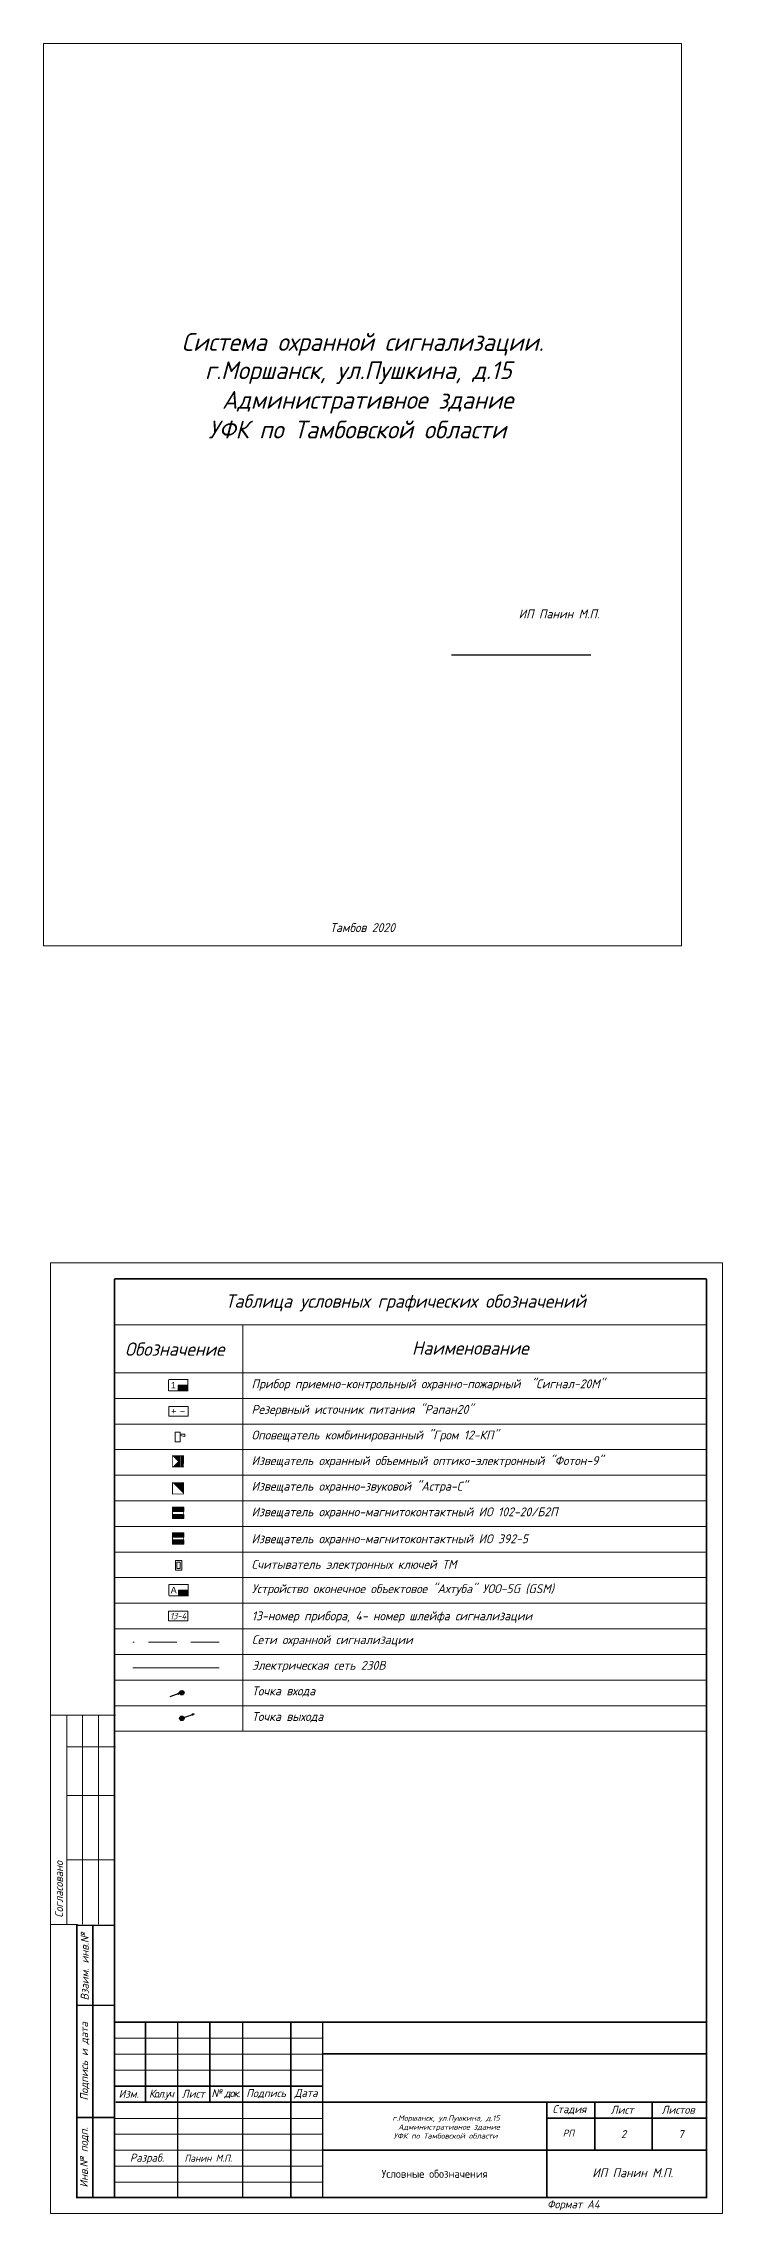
# Model space of a CAD drawing. Header units: inches. Extents: x 274 to 2125, y 393 to 1751.
# Drawn here: x 301.7 to 378, y 1507.4 to 1751.5 of the extents above; entities that cross this region are included whole.
import ezdxf

# ---------------------------------------------------------------- set-up
doc = ezdxf.new("R2010")
doc.units = ezdxf.units.IN
doc.header["$MEASUREMENT"] = 0
for name, pattern in [('Caddy_Solid', [0]), ('HIDDEN2', [4.7625, 3.175, -1.5875]), ('НЕВИДИМАЯ', [9.525, 6.35, -3.175])]:
    doc.linetypes.add(name, pattern=pattern)
doc.layers.get('0').transparency = 0.7
for name, color, linetype in [('BLK_12_THHN', 9, 'Continuous'), ('DESC', 7, 'Continuous'), ('LINK', 9, 'Continuous')]:
    doc.layers.add(name, color=color, linetype=linetype)
doc.styles.get("Standard").update_dxf_attribs({"font": 'GOST_Common Italic_0.ttf'})

# ---------------------------------------------------------------- blocks, each defined once
blk = doc.blocks.new('Объем')
at = {"const_width": 0.2}
blk.add_lwpolyline([(0, 0), (0, 3), (3, 3), (3, 0)], close=True, dxfattribs=at)
for points in [[(0.21, 2.94), (0.21, 0.09)], [(0.41, 2.94), (0.41, 0.09)], [(0.61, 2.94), (0.61, 0.09)], [(0.8, 2.94), (0.8, 0.09)], [(1.01, 2.94), (1.01, 0.09)], [(1.21, 2.94), (1.21, 0.09)], [(1.39, 1.52), (2.81, 2.97)], [(1.39, 2.94), (1.39, 0.09)], [(1.39, 1.48), (2.82, 0.03)], [(1.56, 2.93), (1.56, 1.76)], [(1.56, 0.09), (1.56, 1.25)], [(1.74, 0.06), (1.74, 1.05)], [(1.76, 2.94), (1.76, 1.94)], [(1.94, 2.95), (1.94, 2.15)], [(1.94, 0.06), (1.94, 0.87)], [(2.13, 2.93), (2.13, 2.33)], [(2.13, 0.05), (2.13, 0.66)], [(2.3, 2.93), (2.3, 2.52)], [(2.31, 0.06), (2.31, 0.48)], [(2.49, 2.94), (2.49, 2.7)], [(2.49, 0.07), (2.49, 0.29)]]:
    blk.add_lwpolyline(points, dxfattribs=at)
blk = doc.blocks.new('Звуковой')
blk.add_lwpolyline([(0.1, 2.9, 0, 4, 0), (1.5, 1.51, 4, 4, 0)], format="xyseb")
at = {"const_width": 0.2}
blk.add_lwpolyline([(0, 0), (0, 3), (3, 3), (3, 0)], close=True, dxfattribs=at)

msp = doc.modelspace()

# ---------------------------------------------------------------- hatches: boundary and pattern name
at = {"layer": 'BLK_12_THHN'}
h = msp.add_hatch(color=0, dxfattribs=at)
h.dxf.hatch_style = 1
h.paths.add_polyline_path([(316.99, 1565.92), (316.82, 1565.86), (316.85, 1565.78)])
h.paths.add_polyline_path([(316.8, 1565.94), (316.82, 1565.86), (316.99, 1565.92)])
h = msp.add_hatch(color=0, dxfattribs=at)
h.dxf.hatch_style = 1
h.paths.add_polyline_path([(317.48, 1565.99, 1), (316.98, 1565.99, 1)])
h = msp.add_hatch(color=0, dxfattribs=at)
h.dxf.hatch_style = 1
h.paths.add_polyline_path([(317.48, 1563.11, 1), (316.98, 1563.11, 1)])
h = msp.add_hatch(color=0, dxfattribs=at)
h.dxf.hatch_style = 1
h.paths.add_polyline_path([(318.63, 1563.58), (318.45, 1563.52), (318.48, 1563.44)])
h.paths.add_polyline_path([(318.43, 1563.6), (318.45, 1563.52), (318.63, 1563.58)])
at = {"layer": 'DESC', "lineweight": 15}
for points in [[(316.82, 1600.57), (316.82, 1599.94), (317.9, 1599.94), (317.9, 1600.57)], [(316.85, 1577.53), (316.85, 1576.9), (317.93, 1576.9), (317.93, 1577.53)]]:
    msp.add_hatch(color=0, dxfattribs=at).paths.add_polyline_path(points)
h = msp.add_hatch(color=0, dxfattribs=at)
h.dxf.hatch_style = 1
h.paths.add_polyline_path([(316.18, 1586.05), (316.18, 1585.59), (317.44, 1585.59), (317.44, 1586.05)])
h.paths.add_polyline_path([(317.44, 1586.38), (317.44, 1586.85), (316.18, 1586.85), (316.18, 1586.38)])
h = msp.add_hatch(color=0, dxfattribs=at)
h.dxf.hatch_style = 1
h.paths.add_polyline_path([(316.18, 1583.17), (316.18, 1582.71), (317.44, 1582.71), (317.44, 1583.17)])
h.paths.add_polyline_path([(317.44, 1583.5), (317.44, 1583.97), (316.18, 1583.97), (316.18, 1583.5)])

# ---------------------------------------------------------------- linework, layer by layer
at = {"layer": 'BLK_12_THHN', "color": 0}
for p, q in [((316.99, 1565.92), (315.88, 1565.54)), ((316.99, 1565.92), (316.8, 1565.94)), ((316.85, 1565.78), (316.8, 1565.94)), ((316.99, 1565.92), (316.85, 1565.78)), ((318.63, 1563.58), (317.51, 1563.2)), ((318.63, 1563.58), (318.43, 1563.6)), ((318.48, 1563.44), (318.43, 1563.6))]:
    msp.add_line(p, q, dxfattribs=at)
for centre in [(317.23, 1565.99), (317.23, 1563.11)]:
    msp.add_circle(centre, 0.249, dxfattribs=at)
at = {"layer": 'DESC', "linetype": 'Caddy_Solid', "lineweight": 15}
for p, q in [((373.41, 1751.48), (301.66, 1751.48)), ((301.66, 1751.48), (301.66, 1650)), ((373.41, 1650), (373.41, 1751.48)), ((301.66, 1650), (373.41, 1650))]:
    msp.add_line(p, q, dxfattribs=at)
at = {"layer": 'DESC', "color": 0, "lineweight": 15}
for p, q in [((302.45, 1507.41), (302.45, 1614.33)), ((302.45, 1614.33), (378.05, 1614.33)), ((378.05, 1614.33), (378.05, 1507.41)), ((309.67, 1607.37), (376.27, 1607.37)), ((324.07, 1607.37), (324.07, 1561.65)), ((376.27, 1607.37), (376.27, 1584.69)), ((324.07, 1601.97), (376.27, 1601.97)), ((376.27, 1601.19), (376.27, 1600.71)), ((309.67, 1599.09), (376.27, 1599.09)), ((309.67, 1596.21), (376.27, 1596.21)), ((309.67, 1593.33), (376.27, 1593.33)), ((309.67, 1590.45), (376.27, 1590.45)), ((324.07, 1587.57), (376.27, 1587.57)), ((309.67, 1584.69), (376.27, 1584.69)), ((376.27, 1584.69), (376.27, 1541.49)), ((309.67, 1581.81), (376.27, 1581.81)), ((309.67, 1578.93), (376.27, 1578.93)), ((309.67, 1576.05), (376.27, 1576.05)), ((309.67, 1573.17), (376.27, 1573.17)), ((309.67, 1570.29), (376.27, 1570.29)), ((309.67, 1567.41), (376.27, 1567.41)), ((309.67, 1564.53), (376.27, 1564.53)), ((302.52, 1563.46), (309.78, 1563.46)), ((304.3, 1563.46), (304.3, 1539.96)), ((306.07, 1563.46), (306.07, 1539.96)), ((307.85, 1563.46), (307.85, 1539.96)), ((304.3, 1559.91), (309.78, 1559.91)), ((309.67, 1561.65), (376.27, 1561.65)), ((304.3, 1554.44), (309.65, 1554.44)), ((304.3, 1547.2), (309.65, 1547.2)), ((305.48, 1539.91), (302.53, 1539.91)), ((309.67, 1527.15), (333.07, 1527.15)), ((309.67, 1525.35), (333.07, 1525.35)), ((309.67, 1516.35), (333.07, 1516.35)), ((309.67, 1514.55), (333.07, 1514.55)), ((309.65, 1510.95), (333.07, 1510.95)), ((309.67, 1512.75), (333.07, 1512.75)), ((378.05, 1507.41), (302.45, 1507.41))]:
    msp.add_line(p, q, dxfattribs=at)
at = {"layer": 'DESC', "color": 0, "linetype": 'HIDDEN2', "lineweight": 15}
msp.add_line((321.41, 1571.66), (311.71, 1571.66), dxfattribs=at)
at = {"layer": 'DESC', "color": 0, "linetype": 'ByBlock', "lineweight": 15}
msp.add_line((321.41, 1568.78), (311.71, 1568.78), dxfattribs=at)
at = {"layer": 'DESC', "color": 0, "linetype": 'Continuous', "lineweight": 15}
for p, q in [((309.74, 1523.55), (333.1, 1523.55)), ((309.74, 1518.11), (333, 1518.11))]:
    msp.add_line(p, q, dxfattribs=at)
at = {"layer": 'DESC', "color": 0, "lineweight": 15}
msp.add_lwpolyline([(376.25, 1612.53, 0.18, 0.18, 0), (376.25, 1509.21, 0.18, 0.18, 0), (305.41, 1509.21, 0.18, 0.18, 0), (305.41, 1539.89, 0, 0, 0)], format="xyseb", dxfattribs=at)
for points, const_width in [([(309.65, 1509.21), (309.65, 1612.53)], 0.18), ([(309.65, 1612.53), (376.25, 1612.53)], 0.18), ([(315.74, 1601.2), (315.74, 1599.94)], 0.108), ([(315.74, 1601.2), (317.9, 1601.2), (317.9, 1599.94), (315.74, 1599.94)], 0.108), ([(316.18, 1586.85), (317.44, 1586.85), (317.44, 1585.59), (316.18, 1585.59), (316.18, 1586.85)], 0.084), ([(316.18, 1583.97), (317.44, 1583.97), (317.44, 1582.71), (316.18, 1582.71), (316.18, 1583.97)], 0.084), ([(315.77, 1578.16), (315.77, 1576.9)], 0.108), ([(315.77, 1578.16), (317.93, 1578.16), (317.93, 1576.9), (315.77, 1576.9)], 0.108), ([(305.33, 1539.83), (309.73, 1539.83)], 0.18), ([(307.21, 1509.23), (307.21, 1539.89)], 0.18), ([(305.41, 1530.83), (309.73, 1530.83)], 0.18), ([(309.67, 1528.95), (376.25, 1528.95)], 0.18), ([(316.76, 1528.95), (316.76, 1509.15)], 0.18), ([(324.07, 1528.95), (324.07, 1509.15)], 0.18), ([(329.5, 1528.9), (329.5, 1509.21)], 0.18), ([(333.07, 1528.95), (333.07, 1509.15)], 0.18), ([(333.08, 1525.38), (376.25, 1525.38)], 0.18), ([(309.67, 1521.75), (333.07, 1521.75)], 0.18), ([(305.41, 1518.23), (309.73, 1518.23)], 0.18), ([(333.07, 1518.15), (333.07, 1518.15)], 0.072), ([(358.27, 1519.92), (358.27, 1509.21)], 0.18), ([(358.27, 1518.15), (376.25, 1518.15)], 0.18), ([(363.67, 1519.92), (363.67, 1514.55)], 0.18), ([(333.07, 1514.55), (376.25, 1514.55)], 0.18)]:
    msp.add_lwpolyline(points, dxfattribs=dict(at, const_width=const_width))
for points in [[(324.07, 1601.97), (309.65, 1601.97)], [(317.9, 1600.57), (316.82, 1600.57)], [(316.82, 1600.57), (316.82, 1599.94)], [(316.82, 1599.94), (316.82, 1599.94)], [(316.49, 1595.29), (316.49, 1594.21), (317.03, 1594.21), (317.03, 1595.29), (316.49, 1595.29)], [(317.03, 1595.08), (317.57, 1595.08)], [(317.03, 1595.08), (317.03, 1594.9), (317.57, 1594.81)], [(317.57, 1595.08), (317.57, 1594.81)], [(324.07, 1587.57), (309.65, 1587.57)], [(316.5, 1580.86), (317.22, 1580.86), (317.22, 1579.78), (316.5, 1579.78), (316.5, 1580.86)], [(316.68, 1580.68), (317.04, 1580.68), (317.04, 1579.96), (316.68, 1579.96), (316.68, 1580.68)], [(317.93, 1577.53), (316.85, 1577.53)], [(316.85, 1577.53), (316.85, 1576.9)], [(316.85, 1576.9), (316.85, 1576.9)], [(315.73, 1575.15), (317.89, 1575.15), (317.89, 1574.07), (315.73, 1574.07), (315.73, 1575.15)]]:
    msp.add_lwpolyline(points, dxfattribs=at)
for points in [[(315.78, 1597.09), (317.94, 1597.09), (317.94, 1598.17), (315.78, 1598.17)], [(316.18, 1586.85), (317.44, 1586.85), (317.44, 1586.38), (316.18, 1586.38)], [(317.44, 1585.59), (316.18, 1585.59), (316.18, 1586.05), (317.44, 1586.05)], [(316.18, 1583.97), (317.44, 1583.97), (317.44, 1583.5), (316.18, 1583.5)], [(317.44, 1582.71), (316.18, 1582.71), (316.18, 1583.17), (317.44, 1583.17)]]:
    msp.add_lwpolyline(points, close=True, dxfattribs=at)
at = {"layer": 'DESC', "color": 0, "linetype": 'НЕВИДИМАЯ', "lineweight": 15, "const_width": 0.072}
for points in [[(316.08, 1597.65), (316.57, 1597.65)], [(316.32, 1597.9), (316.32, 1597.42)], [(317.06, 1597.65), (317.55, 1597.65)]]:
    msp.add_lwpolyline(points, dxfattribs=at)
at = {"layer": 'DESC', "color": 0, "linetype": 'Continuous', "lineweight": 15, "const_width": 0.18}
for points in [[(313.15, 1520.04), (313.15, 1528.95)], [(320.39, 1519.94), (320.39, 1528.95)], [(309.8, 1519.94), (376.25, 1519.94)], [(370.13, 1519.94), (370.13, 1514.55)]]:
    msp.add_lwpolyline(points, dxfattribs=at)
at = {"layer": 'LINK', "color": 0}
msp.add_line((347.54, 1682.71), (363.22, 1682.71), dxfattribs=at)

# ---------------------------------------------------------------- block references
at = {"layer": 'DESC', "color": 0, "lineweight": 15}
for name, p, xscale, yscale, zscale, rotation in [('Объем', (317.42, 1591.37), -0.4199760000000504, 0.4199760000000061, 0.4199760000000001, 0.05815664228504325), ('Звуковой', (316.18, 1589.6), 0.4199975999999516, 0.4199975999999516, 0.4199975999999516, 270)]:
    msp.add_blockref(name, p, dxfattribs=dict(at, xscale=xscale, yscale=yscale, zscale=zscale, rotation=rotation))

# ---------------------------------------------------------------- texts
at = {"layer": 'DESC', "color": 7, "lineweight": 15}
msp.add_text('РП', height=0.787, dxfattribs=at).set_placement((360.07, 1516.07))
at = {"layer": 'DESC', "color": 0, "lineweight": 15, "attachment_point": 1}
for s, width, heights, insert, char_height in [('Система охранной сигнализации.', 59.1919, [0], (317.21, 1718.9), 2), ('\\pi11.46033;г.Моршанск, ул.Пушкина, д.15\\P\\pi12.16336; Административное здание \\P\\pi11.84291;УФК по Тамбовской области', 59.1919, [0], (308.37, 1715.72), 2), ('\\pi4.80835;ИП Панин М.П.', 17.9743, [1.74], (350.3, 1687.82), 1), ('Тамбов 2020', 59.1919, [0], (333.89, 1652.54), 1), ('Таблица условных графических обозначений', 45.6025, [0.959], (322.13, 1610.78), 1.5), ('Обозначение', 14.4, [0], (310.83, 1605.38), 1.5), ('Наименование', 14.4, [0], (343.11, 1605.51), 1.5), ('Прибор приемно-контрольный охранно-пожарный  "Сигнал-20М"', 49.91, [0], (325.07, 1601.23), 1), ('Резервный источник питания "Рапан20"', 49.91, [0], (325.07, 1598.35), 1), ('Оповещатель комбинированный "Гром 12-КП"', 49.91, [0], (325.07, 1595.47), 1), ('Извещатель охранный объемный оптико-электронный "Фотон-9"', 49.91, [0], (325.07, 1592.59), 1), ('Извещатель охранно-звуковой "Астра-С"', 49.91, [0], (325.07, 1589.71), 1), ('Извещатель охранно-магнитоконтактный ИО 102-20/Б2П', 49.91, [0], (325.07, 1586.83), 1), ('Извещатель охранно-магнитоконтактный ИО 392-5', 49.91, [0], (325.07, 1583.8), 1), ('Считыватель электронных ключей ТМ', 49.91, [0], (325.07, 1580.92), 1), ('Устройство оконечное объектовое "Ахтуба" УОО-5G (GSM)', 49.91, [0], (325.1, 1578.19), 1), ('13-номер прибора, 4- номер шлейфа сигнализации', 49.91, [0], (325.1, 1575.13), 1), ('Сети охранной сигнализации', 49.91, [0], (325.11, 1572.45), 1), ('Электрическая сеть 230В', 49.91, [0], (325.11, 1569.57), 1), ('Точка входа', 49.91, [0], (325.11, 1566.69), 1), ('Точка выхода', 49.91, [0], (325.11, 1563.81), 1), ('\\pi24.15526;г.Моршанск, ул.Пушкина, д.15\\P\\pi24.36617; Административное здание \\P\\pi24.27003;УФК по Тамбовской области', 59.1919, [0], (316.76, 1518.45), 0.6), ('\\pi4.80835;ИП Панин М.П.', 17.9743, [1.74], (358.58, 1512.5), 1)]:
    msp.add_mtext_dynamic_manual_height_columns(s, width=width, gutter_width=1, heights=heights, dxfattribs=dict(at, insert=insert, char_height=char_height))
at = {"layer": 'DESC', "color": 0, "lineweight": 15}
for s, insert, char_height, width, attachment_point in [('{\\fArial|b0|i0|c204|p34;1}', (316.28, 1600.57), 0.72, 1.08, 5), ('{\\fArial|b0|i0|c204|p34;А}', (316.31, 1577.53), 0.72, 1.08, 5), ('13-4', (316.81, 1574.61), 0.72, 2.16, 5), ('Изм.', (311.25, 1520.88), 0.9, 3.4805, 5), ('{\\T0.85;Кол.уч}', (314.89, 1520.78), 0.9, 3.6119, 5), ('Лист', (318.51, 1520.88), 0.9, 3.6273, 5), ('{\\T0.85;№ док.}', (322.16, 1520.88), 0.9, 3.6803, 5), ('Подпись', (326.7, 1520.88), 0.9, 5.4, 5), ('Дата', (331.2, 1520.88), 0.9, 3.6, 5), ('Стадия', (360.81, 1519.08), 0.9, 5.4, 5), ('Лист', (366.75, 1519.08), 0.9, 6.48, 5), ('Листов', (373.04, 1519.08), 0.9, 6.0943, 5), ('2', (366.9, 1516.35), 0.9, 6.4543, 5), ('7', (373.35, 1516.35), 0.9, 6.4543, 5), ('Разраб.', (313.32, 1513.57), 0.9, 7.0924, 5), ('{\\fGOST Common|b0|i0|c204|p34;Условные обозначения }', (345.67, 1511.88), 0.9, 25.2, 5), ('Формат А4', (358.3, 1508.33), 0.9, 9.0683, 4)]:
    msp.add_mtext(s, dxfattribs=dict(at, insert=insert, char_height=char_height, width=width, attachment_point=attachment_point))
at = {"layer": 'DESC', "color": 0, "lineweight": 15, "char_height": 0.9, "rotation": 90}
for s, insert, width, attachment_point in [('Cогласовано', (302.96, 1540.67), 10.814, 1), (' Взаим. инв.№', (306.31, 1530.83), 16.5013, 4), ('Подпись и дата', (306.31, 1524.53), 12.6, 5), ('Инв.№ подп.', (306.28, 1513.73), 9, 5)]:
    msp.add_mtext(s, dxfattribs=dict(at, insert=insert, width=width, attachment_point=attachment_point))
at = {"layer": 'DESC', "lineweight": 15, "insert": (320.2, 1513.64), "char_height": 0.787, "width": 6.3, "attachment_point": 5}
msp.add_mtext('Панин М.П.', dxfattribs=at)

doc.saveas('drawing.dxf')
